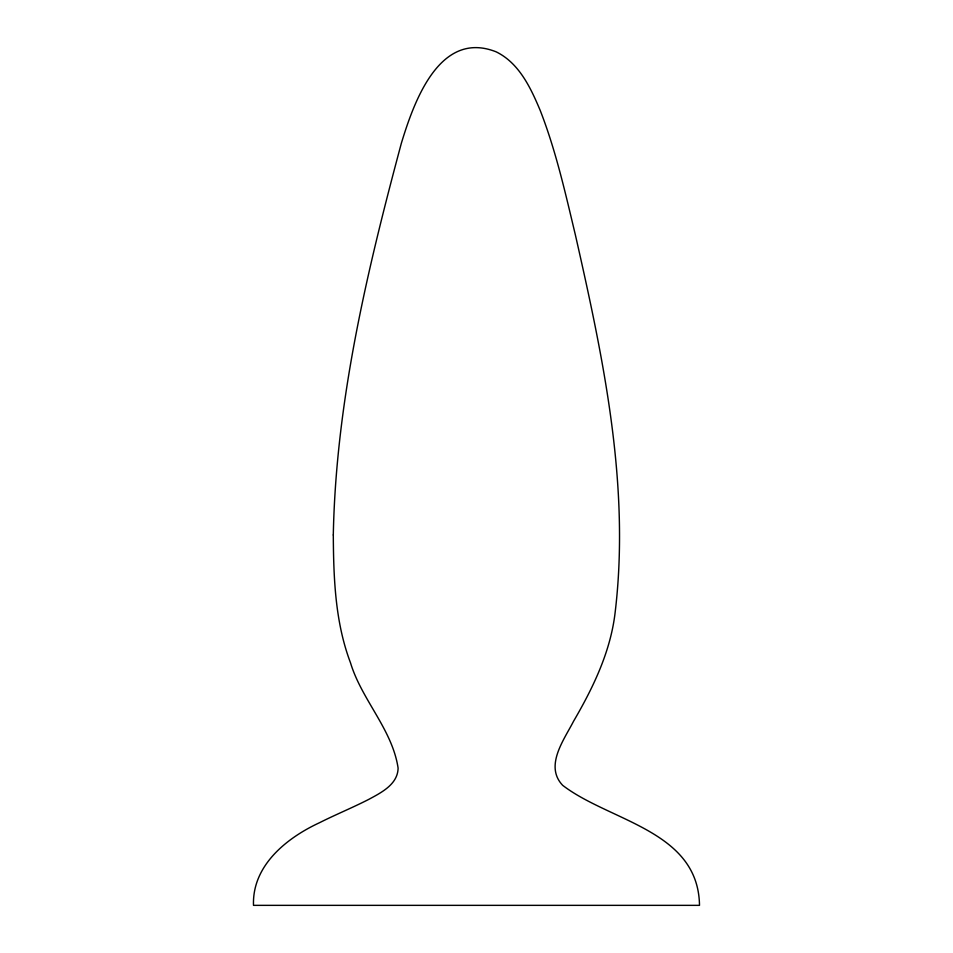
<?xml version="1.0" encoding="UTF-8"?>
<svg xmlns="http://www.w3.org/2000/svg" width="953" height="953" viewBox="0 0 953 953"><rect width="100%" height="100%" fill="white"/><g stroke="black" fill="none" stroke-linecap="round" stroke-linejoin="round"><path stroke-width="1.43" d="M333.3 534.955C333.574 577.947 335.087 622.083 350.478 662.74C361.675 699.883 392.326 729.45 398.104 768.118C397.782 784.319 381.462 792.503 369.073 799.222C352.824 807.572 335.885 814.47 319.565 822.689C286.722 837.89 252.068 865.491 253.498 905.35L699.502 905.35C698.358 830.504 609.813 821.546 562.675 785.332C544.27 765.998 564.033 739.838 573.563 721.242C593.207 687.578 610.623 651.53 615.15 612.338C630.338 485.291 603.297 358.149 575.338 234.748C565.308 192.84 555.873 150.526 540.148 110.286C530.714 87.879 519.159 63.101 496.179 51.843C439.333 29.317 413.805 102.364 401.356 143.248C367 271.2 335.897 401.856 333.3 534.955"/></g></svg>
